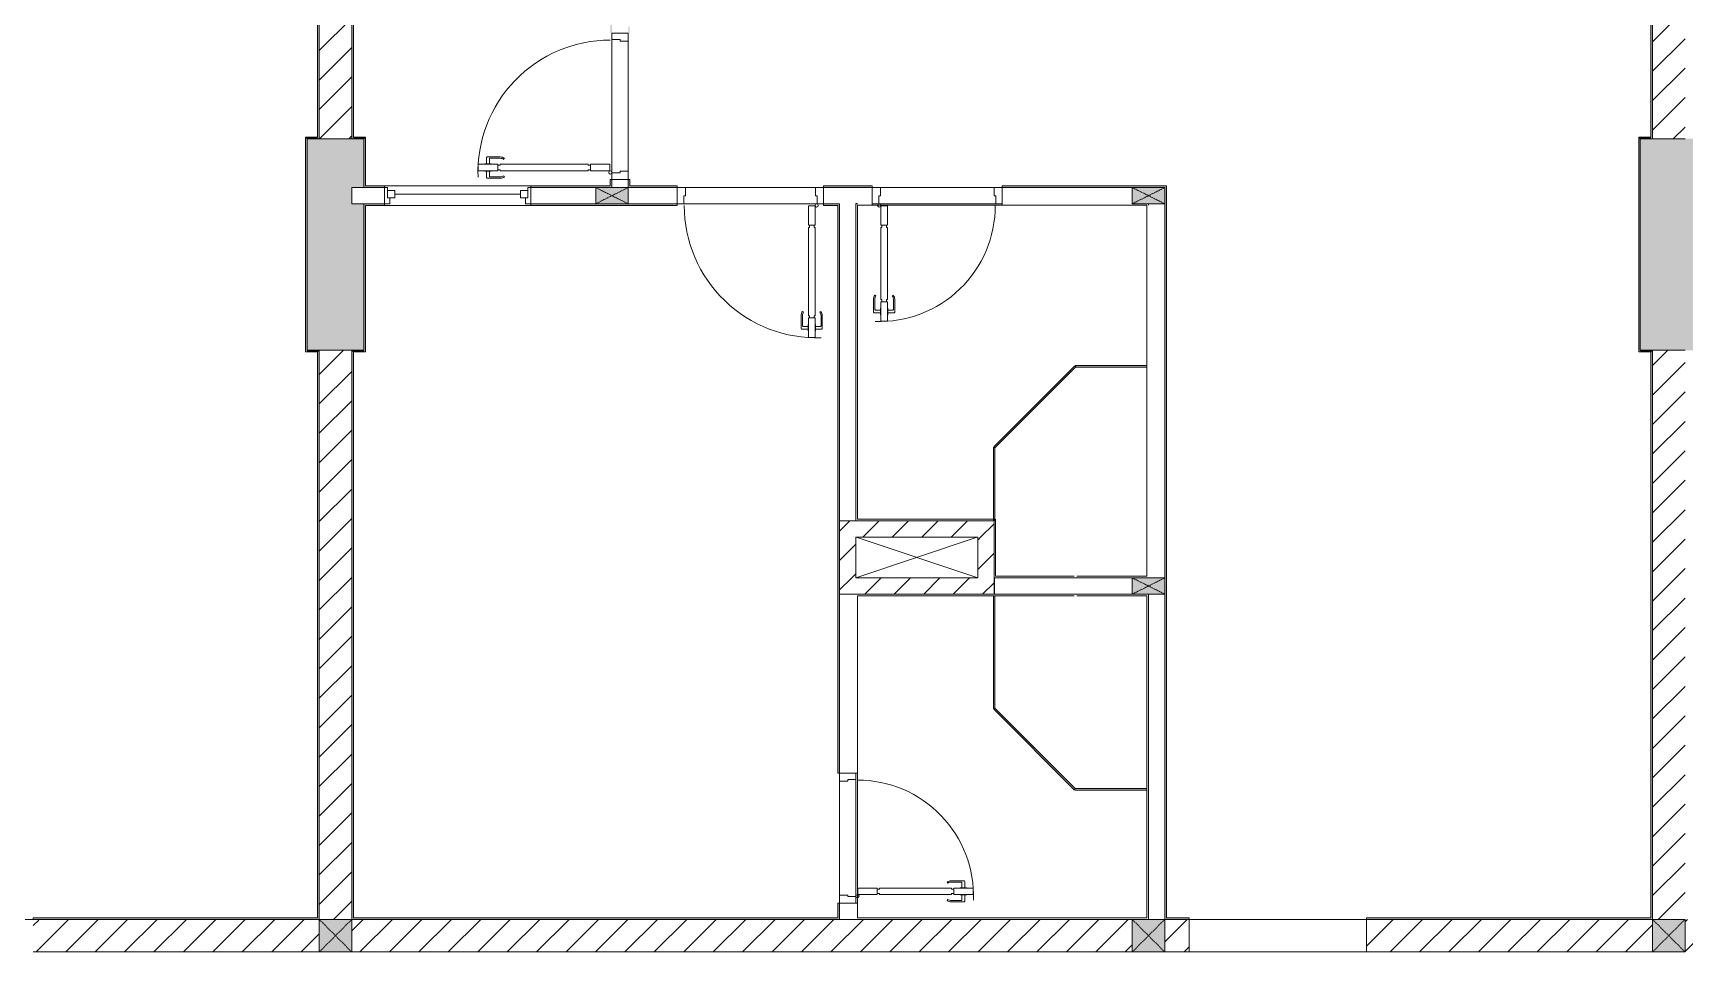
# Model space of a CAD drawing. Header units: millimetres. Extents: x 31499 to 223976, y 3719 to 80291.
# Drawn here: x 155714 to 165874, y 35537 to 41187 of the extents above; entities that cross this region are included whole.
import ezdxf

# ---------------------------------------------------------------- set-up
doc = ezdxf.new("R2010")
doc.units = ezdxf.units.MM
doc.linetypes.add('IMPORT-Dash _2_', pattern=[6, 3, -3])
for name, color, linetype, lineweight in [('0-2', 170, 'Continuous', 9), ('A-DETL-GENF-7', 170, 'Continuous', 9), ('A-DETL-THIN-1', 170, 'Continuous', 9), ('A-DOOR-2', 170, 'Continuous', 9), ('A-FLOR-1', 170, 'Continuous', 9), ('A-GLAZ-5', 170, 'Continuous', 9), ('A-GLAZ-CURT-3', 170, 'Continuous', 9), ('A-WALL-1', 170, 'Continuous', 9), ('A-WALL-PATT-3', 170, 'Continuous', 9), ('A_1404_dwg-1', 170, 'Continuous', 9), ('I-WALL', 170, 'Continuous', 9), ('I-WALL-1', 170, 'Continuous', 9), ('S-COLS-1', 170, 'Continuous', 9), ('S-COLS-12', 170, 'IMPORT-Dash _2_', 9), ('S-COLS-2', 170, 'Continuous', 9), ('S-COLS-4', 170, 'Continuous', 9), ('S-COLS-HDLN-1', 170, 'IMPORT-Dash _2_', 9)]:
    doc.layers.add(name, color=color, linetype=linetype, lineweight=lineweight)
pattern_1 = [(45, (0, 0), (-90.50967, 90.50967), [])]

# ---------------------------------------------------------------- blocks, each defined once
blk = doc.blocks.new('A_1404_dwg_NCV_TKTC_KET CAU_rvt-1-TKTC_MB HOÀN THIỆN SÀN TẦNG 3-4-4819833-KeyPlan-CH2A_Tầng 3 - Tầng 8')
at = {"layer": 'S-COLS-1'}
for points in [[(61053, 39237), (61128, 39237), (61128, 40137), (61053, 40137), (61053, 40237), (61128, 40237), (61128, 40536), (60778, 40537), (60778, 39237), (61053, 39237)], [(69253, 39237), (69328, 39237), (69328, 40537), (68978, 40537), (68978, 39237), (69053, 39237)]]:
    blk.add_hatch(color=256, dxfattribs=at).paths.add_polyline_path(points)
at = {"layer": 'A-FLOR-1'}
blk.add_line((64903, 37837), (64153, 37837), dxfattribs=at)
at = {"layer": 'S-COLS-2'}
for p, q in [((61053, 40537), (60853, 40537)), ((69253, 40537), (69053, 40537)), ((60853, 39237), (61053, 39237)), ((69053, 39237), (69253, 39237))]:
    blk.add_line(p, q, dxfattribs=at)
blk = doc.blocks.new('A_1404_dwg_DOOR_CW_01 CANH MO-PANEL KINH - DIW_01-900x2200-CỬA GỖ VÂN LAMINATE-553393-TKTC_MB HOÀN THIỆN SÀN TẦNG 3-4-4819840-KeyPlan-CH2A_Tầng 3 - Tầng 8')
at = {"layer": 'A-DETL-GENF-7'}
for p, q in [((46582, 38482), (46582, 38521)), ((46666, 38525), (46586, 38525)), ((46599, 38482), (46599, 38513)), ((46603, 38517), (46666, 38517)), ((46691, 38517), (46687, 38511)), ((46582, 38438), (46582, 38399)), ((46599, 38438), (46599, 38407)), ((46691, 38404), (46687, 38410)), ((46666, 38395), (46586, 38395)), ((46603, 38403), (46666, 38403))]:
    blk.add_line(p, q, dxfattribs=at)
at = {"layer": 'A-DETL-GENF-7', "flags": 128}
for points in [[(46531, 38440), (46531, 38480), (46651, 38480), (46651, 38440)], [(46610, 38482), (46610, 38480), (46571, 38480), (46571, 38482)], [(46610, 38438), (46610, 38440), (46571, 38440), (46571, 38438)], [(47207, 38474), (47207, 38480), (46665, 38480), (46665, 38474), (46651, 38474), (46651, 38446), (46665, 38446), (46665, 38440), (47207, 38440), (47207, 38446), (47221, 38446), (47221, 38474)], [(47221, 38480), (47221, 38440), (47341, 38440), (47341, 38480)]]:
    blk.add_lwpolyline(points, close=True, dxfattribs=at)
at = {"layer": 'A-DETL-GENF-7'}
blk.add_circle((47343, 38430), 10, dxfattribs=at)
for centre, radius, start, end in [((47343, 38430), 814, 90, 182), ((46586, 38521), 4, 90, 180), ((46603, 38513), 4, 90, 180), ((46666, 38480), 45, 55, 90), ((46666, 38480), 37, 55, 90), ((46603, 38407), 4, 180, 270), ((46666, 38440), 37, 270, 305), ((46586, 38399), 4, 180, 270), ((46666, 38440), 45, 270, 305)]:
    blk.add_arc(centre, radius, start, end, dxfattribs=at)
at = {"layer": 'A-DOOR-2'}
blk.add_line((47353, 38430), (47353, 38455), dxfattribs=at)
at = {"layer": 'A-DOOR-2', "flags": 128}
for points in [[(47453, 39237), (47453, 39287), (47353, 39287), (47353, 39247), (47403, 39247), (47403, 39237)], [(47453, 38387), (47453, 38437), (47403, 38437), (47403, 38427), (47353, 38427), (47353, 38387)]]:
    blk.add_lwpolyline(points, close=True, dxfattribs=at)
blk = doc.blocks.new('A_1404_dwg_DOOR_CW_01 CANH MO-PANEL KINH - DIG_02-800x2200-CỬA NHÔM KÍNH-V60-TKTC_MB HOÀN THIỆN SÀN TẦNG 3-4-4819851-KeyPlan-CH2A_Tầng 3 - Tầng 8')
at = {"layer": 'A-DETL-GENF-7'}
for p, q in [((104713, 29524), (104713, 29603)), ((104756, 29607), (104717, 29607)), ((104721, 29586), (104721, 29524)), ((104756, 29590), (104725, 29590)), ((104800, 29607), (104839, 29607)), ((104800, 29590), (104831, 29590)), ((104835, 29586), (104835, 29524)), ((104843, 29524), (104843, 29603)), ((104721, 29498), (104728, 29503)), ((104835, 29498), (104828, 29503))]:
    blk.add_line(p, q, dxfattribs=at)
at = {"layer": 'A-DETL-GENF-7', "flags": 128}
for points in [[(104756, 29579), (104758, 29579), (104758, 29619), (104756, 29619)], [(104798, 29659), (104758, 29659), (104758, 29539), (104798, 29539)], [(104800, 29579), (104798, 29579), (104798, 29619), (104800, 29619)], [(104764, 29083), (104758, 29083), (104758, 29525), (104764, 29525), (104764, 29539), (104792, 29539), (104792, 29525), (104798, 29525), (104798, 29083), (104792, 29083), (104792, 29069), (104764, 29069)], [(104758, 29069), (104798, 29069), (104798, 28949), (104758, 28949)]]:
    blk.add_lwpolyline(points, close=True, dxfattribs=at)
at = {"layer": 'A-DETL-GENF-7'}
blk.add_circle((104808, 28947), 10, dxfattribs=at)
for centre, radius, start, end in [((104808, 28947), 714, 88, 180), ((104717, 29603), 4, 90, 180), ((104725, 29586), 4, 90, 180), ((104831, 29586), 4, 0, 90), ((104839, 29603), 4, 0, 90), ((104758, 29524), 45, 180, 215), ((104758, 29524), 37, 180, 215), ((104798, 29524), 37, 325, 0), ((104798, 29524), 45, 325, 0)]:
    blk.add_arc(centre, radius, start, end, dxfattribs=at)
at = {"layer": 'A-DOOR-2'}
blk.add_line((104808, 28937), (104783, 28937), dxfattribs=at)
at = {"layer": 'A-DOOR-2', "flags": 128}
for points in [[(104051, 28837), (104051, 28937), (104091, 28937), (104091, 28887), (104101, 28887), (104101, 28837)], [(104801, 28837), (104801, 28887), (104811, 28887), (104811, 28937), (104851, 28937), (104851, 28837)]]:
    blk.add_lwpolyline(points, close=True, dxfattribs=at)
blk = doc.blocks.new('A_1404_dwg_M_Fixed - 900 x 1400-901191-TKTC_MB HOÀN THIỆN SÀN TẦNG 3-4-4819853-KeyPlan-CH2A_Tầng 3 - Tầng 8')
at = {"layer": 'A-GLAZ-5'}
blk.add_line((107014, 28878), (107788, 28878), dxfattribs=at)
at = {"layer": 'A-GLAZ-5', "flags": 128}
for points in [[(106983, 28900), (106983, 28937), (106951, 28937)], [(106951, 28837), (106970, 28837), (106970, 28900), (107014, 28900), (107014, 28856), (106970, 28856)], [(107832, 28856), (107788, 28856), (107788, 28900), (107832, 28900), (107832, 28837), (107849, 28837)], [(107819, 28900), (107819, 28937), (107851, 28937)]]:
    blk.add_lwpolyline(points, dxfattribs=at)
blk = doc.blocks.new('A_1404_dwg_System Panel - Glazed-588850-TKTC_MB HOÀN THIỆN SÀN TẦNG 3-4-4819877-KeyPlan-CH2A_Tầng 3 - Tầng 8')
at = {"layer": 'A-GLAZ-CURT-3'}
blk.add_hatch(color=256, dxfattribs=at).paths.add_polyline_path([(103602, 32532), (103605, 32537), (103602, 32542), (103163, 32542), (103163, 32532)])
blk.add_line((103163, 32532), (103603, 32532), dxfattribs=at)
at = {"layer": 'A-GLAZ-CURT-3', "flags": 128}
blk.add_lwpolyline([(103605, 32542), (103163, 32542), (103163, 32532)], dxfattribs=at)
blk = doc.blocks.new('A_1404_dwg_System Panel - Glazed-580250-TKTC_MB HOÀN THIỆN SÀN TẦNG 3-4-4819878-KeyPlan-CH2A_Tầng 3 - Tầng 8')
at = {"layer": 'A-GLAZ-CURT-3'}
blk.add_hatch(color=256, dxfattribs=at).paths.add_polyline_path([(104097, 32038), (104103, 32047), (103605, 32537), (103605, 32530), (104096, 32039)])
blk.add_line((103602, 32533), (104096, 32039), dxfattribs=at)
at = {"layer": 'A-GLAZ-CURT-3', "flags": 128}
blk.add_lwpolyline([(104104, 32045), (103609, 32540), (103602, 32533)], dxfattribs=at)
blk = doc.blocks.new('A_1404_dwg_System Panel - Glazed-703087-TKTC_MB HOÀN THIỆN SÀN TẦNG 3-4-4819883-KeyPlan-CH2A_Tầng 3 - Tầng 8')
at = {"layer": 'A-GLAZ-CURT-3'}
blk.add_hatch(color=256, dxfattribs=at).paths.add_polyline_path([(56804, 37033), (56809, 37036), (56809, 37727), (56799, 37727), (56801, 37033)])
at = {"layer": 'A-GLAZ-CURT-3', "flags": 128}
blk.add_lwpolyline([(56809, 37033), (56809, 37727), (56799, 37727), (56799, 37033)], close=True, dxfattribs=at)
blk = doc.blocks.new('A_1404_dwg_System Panel - Glazed-901203-TKTC_MB HOÀN THIỆN SÀN TẦNG 3-4-4819880-KeyPlan-CH2A_Tầng 3 - Tầng 8')
at = {"layer": 'A-GLAZ-CURT-3'}
blk.add_hatch(color=256, dxfattribs=at).paths.add_polyline_path([(103602, 29932), (103603, 29937), (103599, 29942), (103163, 29942), (103163, 29932), (103599, 29932)])
blk.add_line((103163, 29932), (103603, 29932), dxfattribs=at)
at = {"layer": 'A-GLAZ-CURT-3', "flags": 128}
blk.add_lwpolyline([(103601, 29942), (103163, 29942), (103163, 29932)], dxfattribs=at)
blk = doc.blocks.new('A_1404_dwg_System Panel - Glazed-580253-TKTC_MB HOÀN THIỆN SÀN TẦNG 3-4-4819881-KeyPlan-CH2A_Tầng 3 - Tầng 8')
at = {"layer": 'A-GLAZ-CURT-3'}
blk.add_hatch(color=256, dxfattribs=at).paths.add_polyline_path([(103606, 29933), (104101, 30435), (104096, 30437), (103603, 29937)])
blk.add_line((103606, 29933), (104104, 30431), dxfattribs=at)
at = {"layer": 'A-GLAZ-CURT-3', "flags": 128}
blk.add_lwpolyline([(104096, 30437), (103599, 29940), (103606, 29933)], dxfattribs=at)
blk = doc.blocks.new('A_1404_dwg_System Panel - Glazed-1013751-TKTC_MB HOÀN THIỆN SÀN TẦNG 3-4-4819884-KeyPlan-CH2A_Tầng 3 - Tầng 8')
at = {"layer": 'A-GLAZ-CURT-3'}
blk.add_hatch(color=256, dxfattribs=at).paths.add_polyline_path([(56809, 38192), (56804, 38639), (56799, 38639), (56803, 38192)])
at = {"layer": 'A-GLAZ-CURT-3', "flags": 128}
blk.add_lwpolyline([(56799, 38639), (56799, 38192), (56809, 38192), (56809, 38639)], close=True, dxfattribs=at)
blk = doc.blocks.new('A_1404_dwg_G1_SOF - BO TRU - 100x200-746114-TKTC_MB HOÀN THIỆN SÀN TẦNG 3-4-4819846-KeyPlan-CH2A_Tầng 3 - Tầng 8')
at = {"layer": 'S-COLS-1'}
blk.add_hatch(color=256, dxfattribs=at).paths.add_polyline_path([(49953, 40037), (49953, 40237), (49853, 40237), (49853, 40037)])
at = {"layer": 'S-COLS-1', "flags": 128}
blk.add_lwpolyline([(49853, 40037), (49853, 40237), (49953, 40237), (49953, 40037)], close=True, dxfattribs=at)
at = {"layer": 'S-COLS-HDLN-1'}
for p, q in [((49953, 40037), (49853, 40237)), ((49853, 40037), (49953, 40237))]:
    blk.add_line(p, q, dxfattribs=at)
blk = doc.blocks.new('A_1404_dwg_DOOR_CW_01 CANH MO-PANEL KINH - DIG_01-900x2200-CỬA NHÔM KÍNH-901226-TKTC_MB HOÀN THIỆN SÀN TẦNG 3-4-4819905-KeyPlan-CH2A_Tầng 3 - Tầng 8')
at = {"layer": 'A-DETL-GENF-7'}
for p, q in [((37865, 26650), (37865, 26570)), ((37873, 26676), (37879, 26671)), ((37873, 26587), (37873, 26650)), ((37986, 26676), (37980, 26671)), ((37987, 26587), (37987, 26650)), ((37995, 26650), (37995, 26570)), ((37908, 26566), (37869, 26566)), ((37908, 26583), (37877, 26583)), ((37952, 26583), (37983, 26583)), ((37952, 26566), (37991, 26566))]:
    blk.add_line(p, q, dxfattribs=at)
at = {"layer": 'A-DETL-GENF-7', "flags": 128}
for points in [[(37910, 27205), (37950, 27205), (37950, 27325), (37910, 27325)], [(37916, 27191), (37910, 27191), (37910, 26649), (37916, 26649), (37916, 26635), (37944, 26635), (37944, 26649), (37950, 26649), (37950, 27191), (37944, 27191), (37944, 27205), (37916, 27205)], [(37950, 26515), (37910, 26515), (37910, 26635), (37950, 26635)], [(37908, 26595), (37910, 26595), (37910, 26555), (37908, 26555)], [(37952, 26595), (37950, 26595), (37950, 26555), (37952, 26555)]]:
    blk.add_lwpolyline(points, close=True, dxfattribs=at)
at = {"layer": 'A-DETL-GENF-7'}
blk.add_circle((37960, 27327), 10, dxfattribs=at)
for centre, radius, start, end in [((37960, 27327), 814, 180, 272), ((37910, 26650), 45, 145, 180), ((37910, 26650), 37, 145, 180), ((37950, 26650), 37, 0, 35), ((37950, 26650), 45, 0, 35), ((37869, 26570), 4, 180, 270), ((37877, 26587), 4, 180, 270), ((37983, 26587), 4, 270, 0), ((37991, 26570), 4, 270, 0)]:
    blk.add_arc(centre, radius, start, end, dxfattribs=at)
at = {"layer": 'A-DOOR-2'}
blk.add_line((37960, 27337), (37935, 27337), dxfattribs=at)
at = {"layer": 'A-DOOR-2', "flags": 128}
for points in [[(37153, 27437), (37103, 27437), (37103, 27337), (37143, 27337), (37143, 27387), (37153, 27387)], [(38003, 27437), (37953, 27437), (37953, 27387), (37963, 27387), (37963, 27337), (38003, 27337)]]:
    blk.add_lwpolyline(points, close=True, dxfattribs=at)
blk = doc.blocks.new('A_1404_dwg_NCV_TKTC_TANG 3 - 4_rvt-1-TKTC_MB HOÀN THIỆN SÀN TẦNG 3-4-4819943-KeyPlan-CH2A_Tầng 3 - Tầng 8')
at = {"layer": 'A-WALL-PATT-3'}
for points in [[(60843, 40537), (60853, 40537), (60853, 43827), (60843, 43827), (60843, 40547)], [(61063, 40536), (61063, 43837), (61053, 43837), (61053, 40536)], [(69043, 40537), (69053, 40537), (69053, 43827), (69043, 43827), (69043, 40547)], [(60843, 40537), (60843, 40547), (60768, 40547), (60768, 40537), (60778, 40537)], [(61128, 40536), (61138, 40537), (61138, 40546), (61063, 40546), (61063, 40536)], [(68968, 40537), (69043, 40537), (69043, 40547), (68968, 40547)], [(60778, 39227), (60778, 40537), (60768, 40537), (60768, 39227)], [(61128, 40247), (61138, 40247), (61138, 40536), (61128, 40536), (61128, 40287)], [(68978, 39227), (68978, 40537), (68968, 40537), (68968, 39227)], [(66053, 35747), (66063, 35747), (66063, 40247), (66053, 40247), (66053, 35747)], [(61128, 39227), (61138, 39227), (61138, 40127), (61128, 40127), (61128, 39237)], [(60853, 39227), (60853, 39237), (60778, 39237), (60778, 39227), (60843, 39227)], [(60853, 35747), (60853, 39227), (60843, 39227), (60843, 35747)], [(61053, 39227), (61128, 39227), (61128, 39237), (61053, 39237)], [(61063, 35747), (61063, 39227), (61053, 39227), (61053, 35747)], [(69043, 39227), (69053, 39227), (69053, 39237), (68978, 39237), (68978, 39227)], [(69053, 35747), (69053, 39227), (69043, 39227), (69043, 35747)], [(64043, 35737), (64043, 35747), (61053, 35747), (61053, 35737), (62861, 35737)]]:
    blk.add_hatch(color=256, dxfattribs=at).paths.add_polyline_path(points)
h = blk.add_hatch(color=256, dxfattribs=at)
h.paths.add_polyline_path([(62643, 40237), (62653, 40237), (62653, 40287), (62643, 40287), (62643, 40247)])
h.paths.add_polyline_path([(62643, 41187), (62653, 41187), (62653, 41237), (62643, 41237), (62643, 41227)])
h = blk.add_hatch(color=256, dxfattribs=at)
h.paths.add_polyline_path([(62763, 40247), (62763, 40287), (62753, 40287), (62753, 40247)])
h.paths.add_polyline_path([(62763, 41187), (62763, 41227), (62753, 41227), (62753, 41187)])
h = blk.add_hatch(color=256, dxfattribs=at)
h.paths.add_polyline_path([(62643, 40237), (62643, 40247), (62155, 40247), (62155, 40237), (62553, 40237)])
h.paths.add_polyline_path([(61128, 40237), (61255, 40237), (61255, 40247), (61128, 40247)])
h = blk.add_hatch(color=256, dxfattribs=at)
h.paths.add_polyline_path([(64254, 40237), (64254, 40247), (63955, 40247), (63955, 40237), (64153, 40237)])
h.paths.add_polyline_path([(65853, 40237), (66053, 40237), (66053, 40247), (65054, 40247), (65054, 40237)])
h.paths.add_polyline_path([(63055, 40237), (63055, 40247), (62753, 40247), (62753, 40237), (62861, 40237)])
h = blk.add_hatch(color=256, dxfattribs=at)
h.paths.add_polyline_path([(61138, 40127), (61255, 40127), (61255, 40137), (61128, 40137), (61128, 40127)])
h.paths.add_polyline_path([(62753, 40127), (63055, 40127), (63055, 40137), (62155, 40137), (62155, 40127), (62553, 40127)])
h.paths.add_polyline_path([(63955, 40127), (64043, 40127), (64043, 40137), (63955, 40137)])
h = blk.add_hatch(color=256, dxfattribs=at)
h.paths.add_polyline_path([(64053, 35737), (64053, 35837), (64043, 35837), (64043, 35737)])
h.paths.add_polyline_path([(64043, 36637), (64053, 36637), (64053, 40137), (64043, 40137), (64043, 37336)])
h = blk.add_hatch(color=256, dxfattribs=at)
h.paths.add_polyline_path([(60853, 35737), (60853, 35747), (59093, 35747), (59093, 35737)])
h.paths.add_polyline_path([(57853, 35737), (58003, 35737), (58003, 35747), (57853, 35747)])
h = blk.add_hatch(color=256, dxfattribs=at)
h.paths.add_polyline_path([(66203, 35737), (66203, 35747), (66053, 35747), (66053, 35737)])
h.paths.add_polyline_path([(67293, 35737), (69053, 35737), (69053, 35747), (67293, 35747)])
at = {"layer": 'A-DETL-THIN-1'}
blk.add_line((65004, 37837), (65004, 37737), dxfattribs=at)
at = {"layer": 'A-FLOR-1'}
for p, q in [((62653, 41147), (62653, 40327)), ((64294, 40137), (65014, 40137)), ((64153, 35877), (64153, 36597)), ((58003, 35737), (59093, 35737)), ((66203, 35737), (67293, 35737))]:
    blk.add_line(p, q, dxfattribs=at)
at = {"layer": 'A-FLOR-1', "flags": 128}
for points in [[(62753, 41137), (62753, 40337)], [(63105, 40237), (63905, 40237)], [(64304, 40237), (65004, 40237)], [(63915, 40137), (63095, 40137)], [(64053, 35887), (64053, 36587)], [(66203, 35537), (67293, 35537), (67293, 35737), (66203, 35737)]]:
    blk.add_lwpolyline(points, close=True, dxfattribs=at)
at = {"layer": 'A-WALL-1'}
for p, q in [((62653, 40327), (62653, 41147)), ((62753, 41137), (62753, 40337)), ((61255, 40237), (61128, 40237)), ((61255, 40137), (61255, 40237)), ((62155, 40237), (62155, 40137)), ((62553, 40237), (62155, 40237)), ((62753, 40287), (62653, 40287)), ((62653, 40287), (62653, 40237)), ((62753, 40247), (62753, 40287)), ((62753, 40237), (62753, 40247)), ((63055, 40237), (62753, 40237)), ((63055, 40137), (63055, 40237)), ((63105, 40237), (63905, 40237)), ((63955, 40237), (63955, 40137)), ((64254, 40237), (63955, 40237)), ((64254, 40138), (64254, 40237)), ((64304, 40237), (65004, 40237)), ((65054, 40237), (65054, 40138)), ((65853, 40237), (65054, 40237)), ((61128, 40137), (61255, 40137)), ((62155, 40137), (62553, 40137)), ((62753, 40137), (63055, 40137)), ((63915, 40137), (63095, 40137)), ((63955, 40137), (64043, 40137)), ((65953, 40137), (65953, 40128)), ((66053, 37837), (66053, 40137)), ((64153, 37737), (64053, 37737)), ((64053, 37737), (64053, 36637)), ((64053, 36637), (64153, 36637)), ((64053, 35887), (64053, 36587)), ((64153, 35837), (64053, 35837)), ((64053, 35837), (64053, 35737)), ((64053, 35737), (64153, 35737))]:
    blk.add_line(p, q, dxfattribs=at)
at = {"layer": 'A-WALL-1', "flags": 128}
for points in [[(61128, 40237), (61053, 40237), (61053, 40137), (61128, 40137)], [(64043, 40137), (64053, 40137), (64053, 38187), (64153, 38187), (64153, 40137), (64163, 40137)], [(65853, 37837), (65005, 37837), (65005, 37737), (65853, 37737)], [(65953, 37737), (65953, 35737), (66053, 35737), (66053, 37737)]]:
    blk.add_lwpolyline(points, dxfattribs=at)
at = {"layer": 'I-WALL'}
for p, q in [((61128, 40237), (61255, 40237)), ((61255, 40247), (62155, 40247)), ((62155, 40237), (62553, 40237)), ((62653, 40237), (62653, 40287)), ((62753, 40287), (62753, 40247)), ((62753, 40237), (63055, 40237)), ((63955, 40237), (64254, 40237)), ((65054, 40237), (65853, 40237)), ((61255, 40137), (61128, 40137)), ((62553, 40137), (62155, 40137)), ((63055, 40137), (62753, 40137)), ((64043, 40137), (63955, 40137)), ((62155, 40127), (61255, 40127)), ((65054, 40128), (64254, 40128)), ((64053, 36637), (64053, 37737)), ((64163, 36637), (64163, 35837)), ((64053, 35737), (64053, 35837))]:
    blk.add_line(p, q, dxfattribs=at)
at = {"layer": 'I-WALL-1'}
for p, q in [((62753, 40247), (62753, 40237)), ((65953, 40128), (65953, 40137)), ((66053, 40137), (66053, 37837)), ((65943, 39142), (65943, 39132)), ((65009, 38197), (64999, 38197)), ((65943, 36542), (65943, 36532)), ((65853, 35737), (65953, 35737))]:
    blk.add_line(p, q, dxfattribs=at)
at = {"layer": 'I-WALL-1', "flags": 128}
for points in [[(60843, 43827), (60843, 40547), (60768, 40547), (60768, 40537), (60768, 39227), (60778, 39227), (60843, 39227), (60843, 35747), (59093, 35747), (59093, 35737), (60853, 35737), (60853, 35747), (60853, 39227), (60853, 39237), (60778, 39237), (60778, 40537), (60843, 40537), (60853, 40537), (60853, 43827)], [(61128, 43827), (61138, 43827), (61138, 44327), (61128, 44327), (61128, 43837), (61063, 43837), (61053, 43837), (61053, 40536), (61063, 40536), (61128, 40536), (61128, 40247), (61128, 40237)], [(69043, 43827), (69043, 40547), (68968, 40547), (68968, 40537), (68968, 39227), (68978, 39227), (69043, 39227), (69043, 35747), (67293, 35747), (67293, 35737), (69053, 35737), (69053, 35747), (69053, 39227), (69053, 39237), (68978, 39237), (68978, 40537), (69043, 40537), (69053, 40537), (69053, 43827)], [(61255, 40237), (61255, 40247), (61138, 40247), (61138, 40536), (61138, 40546), (61063, 40546), (61063, 43827), (61128, 43827)], [(62653, 40287), (62643, 40287), (62643, 40247), (62155, 40247), (62155, 40237)], [(63055, 40237), (63055, 40247), (62763, 40247), (62763, 40287), (62753, 40287)], [(64254, 40237), (64254, 40247), (63955, 40247), (63955, 40237)], [(66053, 35737), (66203, 35737), (66203, 35747), (66063, 35747), (66063, 40247), (66053, 40247), (65054, 40247), (65054, 40237)], [(61128, 40137), (61128, 40127), (61128, 39237), (61053, 39237), (61053, 39227), (61053, 35747), (61053, 35737)], [(64053, 35837), (64043, 35837), (64043, 35747), (61063, 35747), (61063, 39227), (61128, 39227), (61138, 39227), (61138, 40127), (61255, 40127), (61255, 40137)], [(62155, 40137), (62155, 40127), (63055, 40127), (63055, 40137)], [(63955, 40137), (63955, 40127), (64043, 40127), (64043, 36637), (64053, 36637)], [(64053, 37737), (64053, 40137), (64043, 40137)], [(64163, 40138), (64153, 40138), (64153, 38187), (64163, 38187), (65003, 38187), (65003, 37847), (65003, 37837), (65853, 37837)], [(64999, 38197), (64163, 38197), (64163, 40128), (64254, 40128), (64254, 40138)], [(65054, 40138), (65054, 40128), (65943, 40128), (65943, 39142)], [(65943, 39132), (65943, 37847), (65512, 37847)], [(65496, 37847), (65013, 37847), (65013, 38187), (65013, 38197)], [(65853, 37737), (64163, 37737), (64153, 37737)], [(64153, 36637), (64163, 36637), (64163, 37727), (65496, 37727)], [(65512, 37727), (65943, 37727), (65943, 36542)], [(65953, 35737), (65953, 35747), (65953, 37727), (65953, 37737)], [(66053, 37737), (66053, 35747), (66053, 35737)], [(65943, 36532), (65943, 35747), (64163, 35747), (64163, 35837), (64153, 35837)], [(61053, 35737), (64043, 35737), (64053, 35737)], [(64153, 35737), (64163, 35737), (65853, 35737)]]:
    blk.add_lwpolyline(points, dxfattribs=at)
for name, p, rotation in [('A_1404_dwg_DOOR_CW_01 CANH MO-PANEL KINH - DIG_01-900x2200-CỬA NHÔM KÍNH-901226-TKTC_MB HOÀN THIỆN SÀN TẦNG 3-4-4819905-KeyPlan-CH2A_Tầng 3 - Tầng 8', (35316, 78290), 270), ('A_1404_dwg_M_Fixed - 900 x 1400-901191-TKTC_MB HOÀN THIỆN SÀN TẦNG 3-4-4819853-KeyPlan-CH2A_Tầng 3 - Tầng 8', (169105, 69074), 180), ('A_1404_dwg_G1_SOF - BO TRU - 100x200-746114-TKTC_MB HOÀN THIỆN SÀN TẦNG 3-4-4819846-KeyPlan-CH2A_Tầng 3 - Tầng 8', (22516, 90090), 270), ('A_1404_dwg_DOOR_CW_01 CANH MO-PANEL KINH - DIW_01-900x2200-CỬA GỖ VÂN LAMINATE-553393-TKTC_MB HOÀN THIỆN SÀN TẦNG 3-4-4819840-KeyPlan-CH2A_Tầng 3 - Tầng 8', (102342, -7216), 90), ('A_1404_dwg_DOOR_CW_01 CANH MO-PANEL KINH - DIG_02-800x2200-CỬA NHÔM KÍNH-V60-TKTC_MB HOÀN THIỆN SÀN TẦNG 3-4-4819851-KeyPlan-CH2A_Tầng 3 - Tầng 8', (169105, 69074), 180), ('A_1404_dwg_G1_SOF - BO TRU - 100x200-746114-TKTC_MB HOÀN THIỆN SÀN TẦNG 3-4-4819846-KeyPlan-CH2A_Tầng 3 - Tầng 8', (25816, 90090), 270), ('A_1404_dwg_System Panel - Glazed-580253-TKTC_MB HOÀN THIỆN SÀN TẦNG 3-4-4819881-KeyPlan-CH2A_Tầng 3 - Tầng 8', (169105, 69074), 180), ('A_1404_dwg_System Panel - Glazed-901203-TKTC_MB HOÀN THIỆN SÀN TẦNG 3-4-4819880-KeyPlan-CH2A_Tầng 3 - Tầng 8', (169105, 69074), 180), ('A_1404_dwg_G1_SOF - BO TRU - 100x200-746114-TKTC_MB HOÀN THIỆN SÀN TẦNG 3-4-4819846-KeyPlan-CH2A_Tầng 3 - Tầng 8', (25816, 87690), 270), ('A_1404_dwg_System Panel - Glazed-580250-TKTC_MB HOÀN THIỆN SÀN TẦNG 3-4-4819878-KeyPlan-CH2A_Tầng 3 - Tầng 8', (169105, 69074), 180), ('A_1404_dwg_DOOR_CW_01 CANH MO-PANEL KINH - DIG_02-800x2200-CỬA NHÔM KÍNH-V60-TKTC_MB HOÀN THIỆN SÀN TẦNG 3-4-4819851-KeyPlan-CH2A_Tầng 3 - Tầng 8', (35216, 140688), 270), ('A_1404_dwg_System Panel - Glazed-588850-TKTC_MB HOÀN THIỆN SÀN TẦNG 3-4-4819877-KeyPlan-CH2A_Tầng 3 - Tầng 8', (169105, 69074), 180)]:
    blk.add_blockref(name, p, dxfattribs=dict(rotation=rotation))
for name in ['A_1404_dwg_System Panel - Glazed-1013751-TKTC_MB HOÀN THIỆN SÀN TẦNG 3-4-4819884-KeyPlan-CH2A_Tầng 3 - Tầng 8', 'A_1404_dwg_System Panel - Glazed-703087-TKTC_MB HOÀN THIỆN SÀN TẦNG 3-4-4819883-KeyPlan-CH2A_Tầng 3 - Tầng 8']:
    blk.add_blockref(name, (8200, 0))
blk = doc.blocks.new('A_1404_dwg_G1_SOF - BO TRU - 200x200-V17-TKTC_MB HOÀN THIỆN SÀN TẦNG 3-4-4819996-KeyPlan-CH2A_Tầng 3 - Tầng 8')
at = {"layer": 'S-COLS-12'}
blk.add_hatch(color=256, dxfattribs=at).paths.add_polyline_path([(69253, 23337), (69253, 23337), (69253, 23537), (69053, 23537), (69053, 23337)])
at = {"layer": 'S-COLS-4', "flags": 128}
blk.add_lwpolyline([(69253, 23537), (69053, 23537), (69053, 23337), (69253, 23337), (69253, 23537)], dxfattribs=at)
at = {"layer": 'S-COLS-HDLN-1'}
for p, q in [((69253, 23537), (69053, 23337)), ((69053, 23537), (69253, 23337))]:
    blk.add_line(p, q, dxfattribs=at)
blk = doc.blocks.new('A_1404_dwg_G1_SOF - BO TRU - 200x200-V22-TKTC_MB HOÀN THIỆN SÀN TẦNG 3-4-4820001-KeyPlan-CH2A_Tầng 3 - Tầng 8')
at = {"layer": 'S-COLS-12'}
blk.add_hatch(color=256, dxfattribs=at).paths.add_polyline_path([(108053, 35537), (108253, 35537), (108253, 35737), (108053, 35737), (108053, 35724)])
at = {"layer": 'S-COLS-4'}
blk.add_line((108253, 35737), (108053, 35737), dxfattribs=at)
at = {"layer": 'S-COLS-4', "flags": 128}
blk.add_lwpolyline([(108053, 35737), (108053, 35537), (108253, 35537), (108253, 35737)], dxfattribs=at)
at = {"layer": 'S-COLS-HDLN-1'}
for p, q in [((108253, 35737), (108053, 35537)), ((108053, 35737), (108253, 35537))]:
    blk.add_line(p, q, dxfattribs=at)
blk = doc.blocks.new('A_1404_dwg_G1_SOF - BO TRU - 200x200-V31-TKTC_MB HOÀN THIỆN SÀN TẦNG 3-4-4820010-KeyPlan-CH2A_Tầng 3 - Tầng 8')
at = {"layer": 'S-COLS-12'}
blk.add_hatch(color=256, dxfattribs=at).paths.add_polyline_path([(66053, 35537), (66053, 35737), (65853, 35737), (65853, 35537), (66053, 35537)])
at = {"layer": 'S-COLS-4', "flags": 128}
blk.add_lwpolyline([(65853, 35737), (65853, 35537), (66053, 35537), (66053, 35737)], dxfattribs=at)
at = {"layer": 'S-COLS-HDLN-1'}
for p, q in [((66053, 35737), (65853, 35537)), ((65853, 35737), (66053, 35537))]:
    blk.add_line(p, q, dxfattribs=at)
blk = doc.blocks.new('A_1404_dwg-4819832-KeyPlan-CH2A_Tầng 3 - Tầng 8')
at = {"layer": 'A-WALL-PATT-3'}
h = blk.add_hatch(dxfattribs=at)
h.set_pattern_fill('FP_31', color=256, style=0, pattern_type=2)
h.set_pattern_definition(pattern_1)
h.paths.add_polyline_path([(61053, 40537), (61053, 43837), (60853, 43837), (60853, 40537)])
h = blk.add_hatch(dxfattribs=at)
h.set_pattern_fill('FP_31', color=256, style=0, pattern_type=2)
h.set_pattern_definition(pattern_1)
h.paths.add_polyline_path([(69253, 40537), (69253, 43837), (69053, 43837), (69053, 40537)])
h = blk.add_hatch(dxfattribs=at)
h.set_pattern_fill('FP_31', color=256, style=0, pattern_type=2)
h.set_pattern_definition(pattern_1)
h.paths.add_polyline_path([(61053, 35737), (61053, 39237), (60853, 39237), (60853, 35737)])
h = blk.add_hatch(dxfattribs=at)
h.set_pattern_fill('FP_31', color=256, style=0, pattern_type=2)
h.set_pattern_definition(pattern_1)
h.paths.add_polyline_path([(69253, 35737), (69253, 39237), (69053, 39237), (69053, 35737)])
h = blk.add_hatch(dxfattribs=at)
h.set_pattern_fill('FP_31', color=256, style=0, pattern_type=2)
h.set_pattern_definition(pattern_1)
h.paths.add_polyline_path([(64053, 37837), (64153, 37837), (64153, 38187), (64053, 38187), (64053, 38087)])
h = blk.add_hatch(dxfattribs=at)
h.set_pattern_fill('FP_31', color=256, style=0, pattern_type=2)
h.set_pattern_definition(pattern_1)
h.paths.add_polyline_path([(64903, 38087), (65003, 38087), (65003, 38187), (64153, 38187), (64153, 38087)])
h = blk.add_hatch(dxfattribs=at)
h.set_pattern_fill('FP_31', color=256, style=0, pattern_type=2)
h.set_pattern_definition(pattern_1)
h.paths.add_polyline_path([(64903, 37837), (65003, 37837), (65003, 38087), (64903, 38087)])
h = blk.add_hatch(dxfattribs=at)
h.set_pattern_fill('FP_31', color=256, style=0, pattern_type=2)
h.set_pattern_definition(pattern_1)
h.paths.add_polyline_path([(64903, 37737), (65003, 37737), (65003, 37837), (64053, 37837), (64053, 37737), (64153, 37737)])
h = blk.add_hatch(dxfattribs=at)
h.set_pattern_fill('FP_31', color=256, style=0, pattern_type=2)
h.set_pattern_definition(pattern_1)
h.paths.add_polyline_path([(74053, 35537), (74053, 35737), (72105, 35737), (72105, 35537), (72236, 35537)])
h.paths.add_polyline_path([(77253, 35537), (77253, 35737), (74253, 35737), (74253, 35537), (74587, 35537)])
h.paths.add_polyline_path([(69253, 35537), (71013, 35537), (71013, 35737), (69253, 35737)])
h.paths.add_polyline_path([(66053, 35537), (66203, 35537), (66203, 35737), (66053, 35737)])
h.paths.add_polyline_path([(64053, 35537), (65853, 35537), (65853, 35737), (61053, 35737), (61053, 35537), (64043, 35537)])
h.paths.add_polyline_path([(68724, 35537), (69053, 35537), (69053, 35737), (67293, 35737), (67293, 35537)])
h.paths.add_polyline_path([(58003, 35537), (58003, 35737), (56653, 35737), (56653, 35537), (56998, 35537)])
h.paths.add_polyline_path([(52503, 35537), (52653, 35537), (52652, 35737), (52503, 35737)])
h.paths.add_polyline_path([(55843, 35537), (56453, 35537), (56453, 35737), (52853, 35737), (52853, 35537)])
h.paths.add_polyline_path([(60853, 35537), (60853, 35737), (59093, 35733), (59093, 35537)])
h.paths.add_polyline_path([(51135, 35537), (51413, 35537), (51413, 35737), (49653, 35737), (49653, 35537), (50893, 35537)])
h.paths.add_polyline_path([(49453, 35537), (49453, 35737), (44653, 35737), (44653, 35537), (45272, 35537)])
at = {"layer": '0-2', "flags": 128}
blk.add_lwpolyline([(64155, 38087), (64903, 37837), (64153, 37837), (64900, 38087)], dxfattribs=at)
at = {"layer": 'A-WALL-1'}
for p, q in [((60853, 40537), (61053, 40537)), ((69053, 40537), (69253, 40537)), ((61053, 39237), (60853, 39237)), ((69253, 39237), (69053, 39237)), ((64053, 38187), (64053, 37737)), ((65003, 37737), (65003, 37837)), ((59093, 35537), (60853, 35537)), ((61053, 35537), (65853, 35537)), ((66053, 35537), (66203, 35537)), ((67293, 35537), (69053, 35537))]:
    blk.add_line(p, q, dxfattribs=at)
at = {"layer": 'A-WALL-1', "flags": 128}
blk.add_lwpolyline([(64903, 37837), (64153, 37837), (64153, 38087), (64903, 38087)], close=True, dxfattribs=at)
for name, p in [('A_1404_dwg_NCV_TKTC_KET CAU_rvt-1-TKTC_MB HOÀN THIỆN SÀN TẦNG 3-4-4819833-KeyPlan-CH2A_Tầng 3 - Tầng 8', (0, 0)), ('A_1404_dwg_NCV_TKTC_TANG 3 - 4_rvt-1-TKTC_MB HOÀN THIỆN SÀN TẦNG 3-4-4819943-KeyPlan-CH2A_Tầng 3 - Tầng 8', (0, 0)), ('A_1404_dwg_G1_SOF - BO TRU - 200x200-V22-TKTC_MB HOÀN THIỆN SÀN TẦNG 3-4-4820001-KeyPlan-CH2A_Tầng 3 - Tầng 8', (-47200, 0)), ('A_1404_dwg_G1_SOF - BO TRU - 200x200-V31-TKTC_MB HOÀN THIỆN SÀN TẦNG 3-4-4820010-KeyPlan-CH2A_Tầng 3 - Tầng 8', (0, 0)), ('A_1404_dwg_G1_SOF - BO TRU - 200x200-V17-TKTC_MB HOÀN THIỆN SÀN TẦNG 3-4-4819996-KeyPlan-CH2A_Tầng 3 - Tầng 8', (0, 12200))]:
    blk.add_blockref(name, p)

msp = doc.modelspace()

# ---------------------------------------------------------------- block references
at = {"layer": 'A_1404_dwg-1'}
msp.add_blockref('A_1404_dwg-4819832-KeyPlan-CH2A_Tầng 3 - Tầng 8', (96621.6, 0), dxfattribs=at)

doc.saveas('drawing.dxf')
